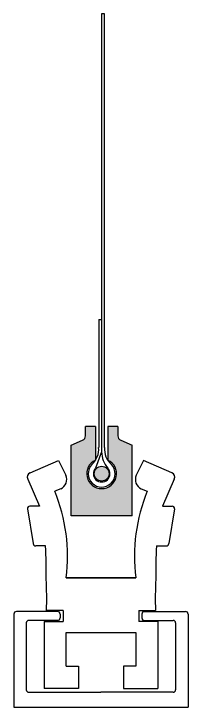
# Model space of a CAD drawing. Header units: millimetres. Extents: x 150937 to 394412, y 327166 to 584759.
# Drawn here: x 248617 to 248979, y 365124 to 366571 of the extents above; entities that cross this region are included whole.
import ezdxf

# ---------------------------------------------------------------- set-up
doc = ezdxf.new("R2010")
doc.units = ezdxf.units.MM
doc.linetypes.add('CENTER', pattern=[50.8, 31.75, -6.35, 6.35, -6.35])
doc.layers.add('C', color=1, linetype='CENTER')

# ---------------------------------------------------------------- blocks, each defined once
blk = doc.blocks.new('eweee')
for p, q in [((-34186.62, 13433.93), (-34194.92, 13433.93)), ((-34169.21, 13433.93), (-34160.92, 13433.93)), ((-34195.42, 13433.43), (-34195.42, 13414.68)), ((-34186.12, 13433.43), (-34186.12, 13432.63)), ((-34169.71, 13433.43), (-34169.71, 13432.63)), ((-34160.42, 13433.43), (-34160.42, 13414.68)), ((-34192.92, 13431.63), (-34192.92, 13418.18)), ((-34188.94, 13432.13), (-34192.42, 13432.13)), ((-34186.62, 13432.13), (-34188.94, 13432.13)), ((-34169.21, 13432.13), (-34166.89, 13432.13)), ((-34166.89, 13432.13), (-34163.42, 13432.13)), ((-34162.92, 13431.63), (-34162.92, 13418.18)), ((-34192.42, 13417.68), (-34177.92, 13417.68)), ((-34163.42, 13417.68), (-34177.92, 13417.68)), ((-34195.42, 13414.68), (-34160.42, 13414.68))]:
    blk.add_line(p, q)
for centre, start, end in [((-34194.92, 13433.43), 90, 180), ((-34186.62, 13433.43), 360, 90), ((-34169.21, 13433.43), 90, 180), ((-34160.92, 13433.43), 0, 90), ((-34186.62, 13432.63), 270, 0), ((-34169.21, 13432.63), 180, 270), ((-34192.42, 13431.63), 90, 180), ((-34163.42, 13431.63), 0, 90), ((-34192.42, 13418.18), 180, 270), ((-34163.42, 13418.18), 270, 0)]:
    blk.add_arc(centre, 0.5, start, end)
blk = doc.blocks.new('kjjjjj')
at = {"color": 7, "ltscale": 0.155}
for p, q in [((-34192.13, 13461.88), (-34186.45, 13464.36)), ((-34163.7, 13461.88), (-34169.38, 13464.36))]:
    blk.add_line(p, q, dxfattribs=at)
for p, q in [((-34186.45, 13464.36), (-34185.01, 13461.36)), ((-34169.38, 13464.36), (-34170.83, 13461.36)), ((-34169.82, 13458.66), (-34168.62, 13458.13)), ((-34192.71, 13454.63), (-34191.54, 13447.62)), ((-34163.12, 13454.63), (-34164.3, 13447.62)), ((-34185.52, 13434.13), (-34185.52, 13431.93)), ((-34184.92, 13422.93), (-34184.92, 13429.72)), ((-34184.92, 13429.72), (-34170.92, 13429.72)), ((-34170.92, 13429.72), (-34170.92, 13422.93))]:
    blk.add_line(p, q)
at = {"color": 7, "ltscale": 0.185}
for p, q in [((-34192.64, 13460.56), (-34190.27, 13455.13)), ((-34163.19, 13460.56), (-34165.56, 13455.13))]:
    blk.add_line(p, q, dxfattribs=at)
at = {"color": 7, "ltscale": 0.070971}
blk.add_line((-34186.01, 13458.66), (-34187.22, 13458.13), dxfattribs=at)
at = {"color": 7, "ltscale": 0.0625}
for p, q in [((-34190.27, 13455.13), (-34192.21, 13455.13)), ((-34165.56, 13455.13), (-34163.62, 13455.13)), ((-34189.09, 13447.12), (-34191.04, 13447.12)), ((-34166.74, 13447.12), (-34164.8, 13447.12))]:
    blk.add_line(p, q, dxfattribs=at)
at = {"color": 7, "ltscale": 0.35}
for p, q in [((-34184.92, 13440.73), (-34177.92, 13440.73)), ((-34184.92, 13440.73), (-34170.92, 13440.73)), ((-34170.92, 13440.73), (-34184.92, 13440.73)), ((-34170.92, 13440.73), (-34177.92, 13440.73))]:
    blk.add_line(p, q, dxfattribs=at)
at = {"color": 7, "ltscale": 0.1}
for p, q in [((-34185.52, 13434.13), (-34188.87, 13434.13)), ((-34170.32, 13434.13), (-34166.96, 13434.13)), ((-34189.32, 13431.93), (-34185.52, 13431.93)), ((-34166.52, 13431.93), (-34170.32, 13431.93))]:
    blk.add_line(p, q, dxfattribs=at)
at = {"color": 7, "ltscale": 0.055}
blk.add_line((-34170.32, 13434.13), (-34170.32, 13431.93), dxfattribs=at)
at = {"color": 7, "ltscale": 0.2}
for p, q in [((-34189.32, 13431.93), (-34189.32, 13418.43)), ((-34166.52, 13431.93), (-34166.52, 13418.43))]:
    blk.add_line(p, q, dxfattribs=at)
at = {"color": 7, "ltscale": 0.304999}
for p, q in [((-34184.92, 13422.93), (-34182.42, 13422.93)), ((-34170.92, 13422.93), (-34173.42, 13422.93))]:
    blk.add_line(p, q, dxfattribs=at)
at = {"color": 7}
for centre, radius, start, end in [((-34191.73, 13460.96), 1, 113.6297, 203.6297), ((-34164.1, 13460.96), 1, 336.3703, 66.3703), ((-34192.21, 13454.63), 0.5, 90, 180), ((-34163.62, 13454.63), 0.5, 360, 90), ((-34191.04, 13447.62), 0.5, 180, 270), ((-34164.8, 13447.62), 0.5, 270, 360)]:
    blk.add_arc(centre, radius, start, end, dxfattribs=at)
for centre, radius, start, end in [((-34186.81, 13460.49), 2, 293.6297, 25.6658), ((-34169.02, 13460.49), 2, 154.3342, 246.3703), ((-34218.97, 13445.08), 34.34, 352.7215, 22.3385), ((-34136.86, 13445.08), 34.34, 157.6615, 187.2785), ((-34249.21, 13442.37), 60.31, 358.1743, 4.5185), ((-34106.62, 13442.37), 60.31, 175.4815, 181.8257), ((-34250.71, 13436.63), 61.89, 357.685, 3.5379), ((-34105.12, 13436.63), 61.89, 176.4621, 182.315)]:
    blk.add_arc(centre, radius, start, end)
at = {"layer": 'C', "color": 0, "linetype": 'ByBlock', "ltscale": 1.6}
for p, q in [((-34182.42, 13422.93), (-34182.42, 13418.43)), ((-34173.42, 13422.93), (-34173.42, 13418.43)), ((-34182.67, 13418.43), (-34189.32, 13418.43)), ((-34182.42, 13418.43), (-34189.32, 13418.43)), ((-34173.42, 13418.43), (-34166.52, 13418.43)), ((-34173.17, 13418.43), (-34166.52, 13418.43))]:
    blk.add_line(p, q, dxfattribs=at)
blk = doc.blocks.new('asasdd')
for color, points in [(3, [(-34589.82, 13625.92), (-34592.06, 13626.9, -0.29962), (-34592.67, 13627.82), (-34592.67, 13629.67), (-34594.67, 13629.67), (-34594.67, 13622.89, -4.581742), (-34597.17, 13622.89), (-34597.17, 13629.67), (-34599.17, 13629.67), (-34599.17, 13627.17), (-34599.76, 13626.91, -0.003031), (-34599.77, 13626.9), (-34602.02, 13625.92), (-34602.02, 13611.67), (-34599.15, 13611.67), (-34595.92, 13611.67), (-34592.69, 13611.67), (-34589.82, 13611.67)]), (251, [(-34594.42, 13620.17, 1), (-34597.42, 13620.17, 1)])]:
    blk.add_hatch(color=color).paths.add_polyline_path(points)
at = {"color": 20}
for p, q in [((-34595.32, 13712.73), (-34595.92, 13712.73)), ((-34595.92, 13712.73), (-34595.92, 13624.58)), ((-34595.32, 13625.45), (-34595.32, 13712.73)), ((-34596.52, 13651.22), (-34596.52, 13625.45)), ((-34596.52, 13651.22), (-34595.92, 13651.22)), ((-34595.92, 13624.58), (-34597.17, 13621.27))]:
    blk.add_line(p, q, dxfattribs=at)
at = {"color": 7, "ltscale": 0.04615}
for p, q in [((-34599.17, 13627.82), (-34599.17, 13629.67)), ((-34592.67, 13629.67), (-34592.67, 13627.82))]:
    blk.add_line(p, q, dxfattribs=at)
at = {"color": 7, "ltscale": 0.000499725}
blk.add_line((-34599.15, 13629.67), (-34599.17, 13629.67), dxfattribs=at)
at = {"color": 7, "ltscale": 0.0495}
blk.add_line((-34597.17, 13629.67), (-34599.15, 13629.67), dxfattribs=at)
at = {"color": 7, "ltscale": 0.169321}
for p, q in [((-34597.17, 13629.67), (-34597.17, 13622.89)), ((-34594.67, 13629.67), (-34594.67, 13622.89))]:
    blk.add_line(p, q, dxfattribs=at)
at = {"color": 7, "ltscale": 0.049575}
blk.add_line((-34592.69, 13629.67), (-34594.67, 13629.67), dxfattribs=at)
at = {"color": 7, "ltscale": 0.000424957}
blk.add_line((-34592.67, 13629.67), (-34592.69, 13629.67), dxfattribs=at)
at = {"color": 7, "ltscale": 0.06142}
blk.add_line((-34602.02, 13625.92), (-34599.77, 13626.9), dxfattribs=at)
at = {"color": 7, "ltscale": 0.071499}
blk.add_line((-34592.07, 13626.9), (-34589.82, 13625.92), dxfattribs=at)
at = {"color": 7, "ltscale": 0.356328}
blk.add_line((-34602.02, 13611.67), (-34602.02, 13625.92), dxfattribs=at)
at = {"color": 7, "ltscale": 0.45}
blk.add_line((-34589.82, 13611.67), (-34589.82, 13625.92), dxfattribs=at)
at = {"color": 7, "ltscale": 0.07175}
blk.add_line((-34599.15, 13611.67), (-34602.02, 13611.67), dxfattribs=at)
at = {"color": 7, "ltscale": 0.08075}
blk.add_line((-34595.92, 13611.67), (-34599.15, 13611.67), dxfattribs=at)
at = {"color": 7, "ltscale": 0.080825}
blk.add_line((-34592.69, 13611.67), (-34595.92, 13611.67), dxfattribs=at)
at = {"color": 7, "ltscale": 0.080908}
blk.add_line((-34589.82, 13611.67), (-34592.69, 13611.67), dxfattribs=at)
blk.add_circle((-34595.92, 13620.17), 1.5)
at = {"color": 7}
for centre, radius, start, end in [((-34600.17, 13627.82), 1, 293.63, 0), ((-34591.67, 13627.82), 1, 180, 246.37), ((-34595.92, 13620.17), 3, 114.6244, 65.3757)]:
    blk.add_arc(centre, radius, start, end, dxfattribs=at)
at = {"color": 20}
for centre, radius, start, end in [((-34600.67, 13625.11), 4.16, 312.0006, 4.6576), ((-34591.4, 13625.02), 3.94, 173.7111, 229.6307), ((-34590.92, 13624.58), 5, 180, 221.4389), ((-34595.92, 13620.17), 2.7, 136.6582, 43.3418), ((-34595.92, 13620.17), 1.67, 138.5611, 41.4389)]:
    blk.add_arc(centre, radius, start, end, dxfattribs=at)

msp = doc.modelspace()

# ---------------------------------------------------------------- block references
at = {"xscale": 10.368, "yscale": 10.368, "zscale": 10.368}
for name, p in [('asasdd', (607489.831, 224396.903)), ('kjjjjj', (603154.595, 226040.168)), ('eweee', (603154.595, 226040.168))]:
    msp.add_blockref(name, p, dxfattribs=at)

doc.saveas('drawing.dxf')
